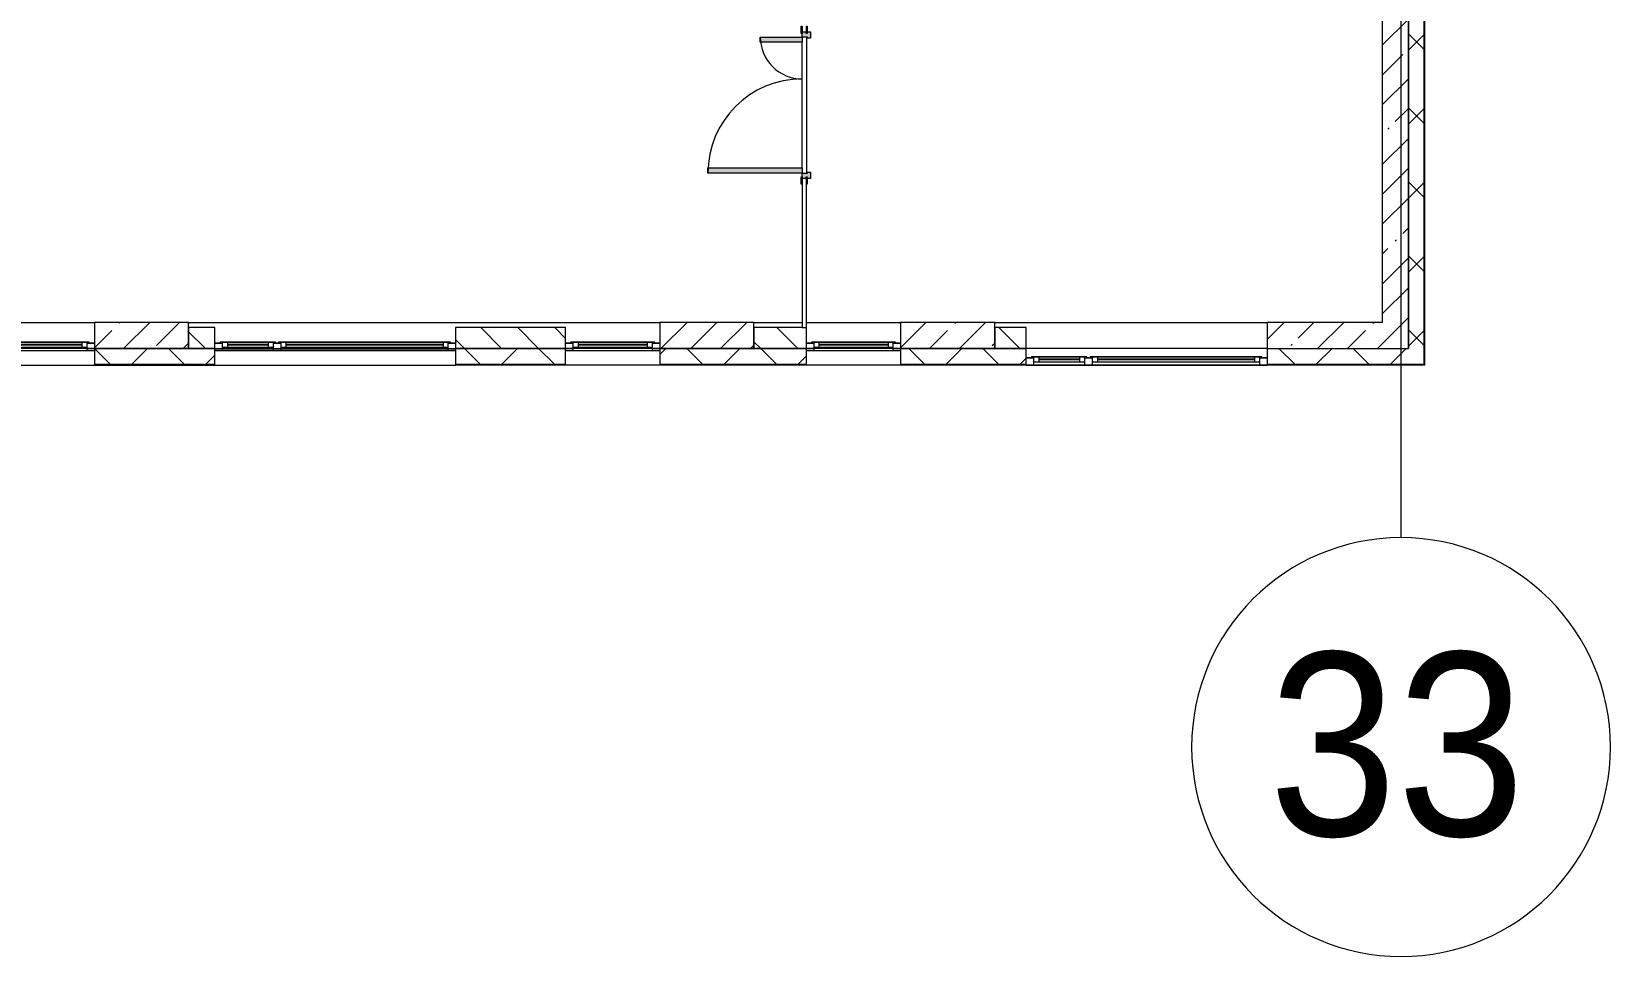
# Model space of a CAD drawing. Header units: millimetres. Extents: x -3902 to 188078, y -8553 to 29000.
# Drawn here: x 172998 to 188078, y -5906 to 2927 of the extents above; entities that cross this region are included whole.
import ezdxf

# ---------------------------------------------------------------- set-up
doc = ezdxf.new("R2010")
doc.units = ezdxf.units.MM
for name, color, linetype, lineweight, true_color in [('A-DOOR-1', 7, 'Continuous', 5, 0xaaaaaa), ('A-DOOR-2', 7, 'Continuous', 5, 0xe2e2e2), ('A-DOOR-FRAM-1', 7, 'Continuous', 5, 0xe2e2e2), ('A-DOOR-FRAM-2', 7, 'Continuous', 5, 0xaaaaaa)]:
    doc.layers.add(name, color=color, linetype=linetype, lineweight=lineweight, true_color=true_color)
for name, color, linetype, lineweight in [('A-GLAZ-2', 7, 'Continuous', 5), ('A-WALL', 7, 'Continuous', 9), ('A-WALL-3', 7, 'Continuous', 5), ('I-WALL-3', 7, 'Continuous', 5), ('S-COLS-4', 7, 'Continuous', 5), ('Оси', 7, 'Continuous', 9), ('Оси-1', 7, 'Continuous', 20)]:
    doc.layers.add(name, color=color, linetype=linetype, lineweight=lineweight)
doc.styles.add('Arial_1', font='arial.ttf', dxfattribs={"width": 0.9, "height": 1750})
pattern_1 = [(45, (61067.9, 0), (-353.5534, 353.5534), []), (135, (61067.9, 0), (-353.5534, -353.5534), [])]
pattern_2 = [(45, (61067.9, 0), (-285.1231, 285.1231), []), (45, (61353, 0), (-285.1231, 285.1231), [504.031, -100.806, 16.764, -84.042])]

# ---------------------------------------------------------------- blocks, each defined once
blk = doc.blocks.new('120_Окно_СКБ_2Ст_Фрамуга сверху - 120_Окно_СКБ_2Ст_2300х2500_h_ ДОО-19727959-3_10_1_птичка')
at = {"layer": 'A-GLAZ-2'}
for p, q in [((-1150, -127), (-1150, -57)), ((-1150, -57), (-1080, -57)), ((1150, -57), (-1150, -57)), ((-1080, -127), (-1150, -127)), ((-1150, -127), (-1100, -127)), ((-1080, -127), (-1100, -127)), ((-1100, -127), (-1100, -137)), ((-1100, -137), (540, -137)), ((540, -137), (-1100, -137)), ((-1080, -57), (-1080, -127)), ((-1080, -57), (1080, -57)), ((520, -87), (-1080, -87)), ((-1080, -87), (-1080, -127)), ((-1030, -137), (-1030, -87)), ((-1030, -107), (470, -107)), ((470, -117), (-1030, -117)), ((470, -137), (470, -87)), ((520, -127), (520, -57)), ((520, -57), (590, -57)), ((520, -127), (520, -87)), ((590, -127), (520, -127)), ((540, -127), (520, -127)), ((540, -127), (570, -127)), ((540, -127), (570, -127)), ((540, -137), (540, -127)), ((590, -127), (570, -127)), ((570, -127), (570, -137)), ((570, -137), (1100, -137)), ((1100, -137), (570, -137)), ((590, -57), (590, -127)), ((1080, -87), (590, -87)), ((590, -87), (590, -127)), ((640, -137), (640, -87)), ((640, -107), (1030, -107)), ((1030, -117), (640, -117)), ((1030, -137), (1030, -87)), ((1080, -127), (1080, -57)), ((1080, -57), (1150, -57)), ((1080, -127), (1080, -87)), ((1150, -127), (1080, -127)), ((1100, -127), (1080, -127)), ((1100, -127), (1150, -127)), ((1100, -137), (1100, -127)), ((1150, -57), (1150, -127))]:
    blk.add_line(p, q, dxfattribs=at)
blk = doc.blocks.new('120_Окно_СКБ_1Ст - 120_Окно_СКБ_1Ст 900х2500_h_ с форточкой-22876038-3_10_1_птичка')
at = {"layer": 'A-GLAZ-2'}
for p, q in [((-450, -127), (-450, -57)), ((-450, -57), (-380, -57)), ((450, -57), (-450, -57)), ((-380, -127), (-450, -127)), ((-450, -127), (-400, -127)), ((-380, -127), (-400, -127)), ((-400, -127), (-400, -137)), ((-400, -137), (400, -137)), ((400, -137), (-400, -137)), ((-380, -57), (-380, -127)), ((380, -87), (-380, -87)), ((-380, -87), (-380, -127)), ((-330, -137), (-330, -87)), ((-330, -107), (330, -107)), ((330, -117), (-330, -117)), ((330, -137), (330, -87)), ((380, -127), (380, -57)), ((380, -57), (450, -57)), ((380, -127), (380, -87)), ((450, -127), (380, -127)), ((400, -127), (380, -127)), ((400, -127), (450, -127)), ((400, -137), (400, -127)), ((450, -57), (450, -127))]:
    blk.add_line(p, q, dxfattribs=at)
blk = doc.blocks.new('120_Окно_СКБ_2Ст_Фрамуга сверху - 120_Окно_СКБ_2Ст_2300х2500_h_ ДОО-22877115-3_10_1_птичка')
at = {"layer": 'A-GLAZ-2'}
for p, q in [((-1150, 13), (-1150, 83)), ((-1150, 83), (-1080, 83)), ((1150, 83), (-1150, 83)), ((-1080, 13), (-1150, 13)), ((-1150, 13), (-1100, 13)), ((-1080, 13), (-1100, 13)), ((-1100, 13), (-1100, 3)), ((-1100, 3), (540, 3)), ((540, 3), (-1100, 3)), ((-1080, 83), (-1080, 13)), ((-1080, 83), (1080, 83)), ((520, 53), (-1080, 53)), ((-1080, 53), (-1080, 13)), ((-1030, 3), (-1030, 53)), ((-1030, 33), (470, 33)), ((470, 23), (-1030, 23)), ((470, 3), (470, 53)), ((520, 13), (520, 83)), ((520, 83), (590, 83)), ((520, 13), (520, 53)), ((590, 13), (520, 13)), ((540, 13), (520, 13)), ((540, 13), (570, 13)), ((540, 13), (570, 13)), ((540, 3), (540, 13)), ((590, 13), (570, 13)), ((570, 13), (570, 3)), ((570, 3), (1100, 3)), ((1100, 3), (570, 3)), ((590, 83), (590, 13)), ((1080, 53), (590, 53)), ((590, 53), (590, 13)), ((640, 3), (640, 53)), ((640, 33), (1030, 33)), ((1030, 23), (640, 23)), ((1030, 3), (1030, 53)), ((1080, 13), (1080, 83)), ((1080, 83), (1150, 83)), ((1080, 13), (1080, 53)), ((1150, 13), (1080, 13)), ((1100, 13), (1080, 13)), ((1100, 13), (1150, 13)), ((1100, 3), (1100, 13)), ((1150, 83), (1150, 13))]:
    blk.add_line(p, q, dxfattribs=at)
blk = doc.blocks.new('110_Дверь_СКБ_2Ст - Д-5_п__в составе перегородки _не входит в спец__-32680317-3_10_1_птичка')
at = {"layer": 'A-DOOR-2'}
h = blk.add_hatch(color=256, dxfattribs=at)
h.paths.add_polyline_path([(712, -20), (712, 60), (652, 60), (652, 30), (662, 30), (662, -20)])
h.paths.add_polyline_path([(-628, 60), (-688, 60), (-688, -20), (-638, -20), (-638, 30), (-628, 30)])
for points in [[(-588, -420), (-588, -20), (-638, -20), (-638, -420)], [(662, -920), (662, -20), (612, -20), (612, -920)]]:
    blk.add_hatch(color=256, dxfattribs=at).paths.add_polyline_path(points)
at = {"layer": 'A-DOOR-FRAM-1'}
for points in [[(-673, 28), (-743, 28), (-743, 20), (-673, 20)], [(767, 28), (697, 28), (697, 20), (767, 20)], [(-673, -20), (-743, -20), (-743, -28), (-673, -28)], [(767, -20), (697, -20), (697, -28), (767, -28)]]:
    blk.add_hatch(color=256, dxfattribs=at).paths.add_polyline_path(points)
at = {"layer": 'A-DOOR-1'}
for p, q in [((-638, -20), (-588, -20)), ((-638, -420), (-638, -20)), ((-588, -20), (-588, -420)), ((612, -20), (662, -20)), ((612, -920), (612, -20)), ((662, -20), (662, -920)), ((-588, -420), (-638, -420)), ((662, -920), (612, -920))]:
    blk.add_line(p, q, dxfattribs=at)
for centre, radius, start, end in [((-638, -20), 400, 270, 0), ((662, -20), 900, 180, 270)]:
    blk.add_arc(centre, radius, start, end, dxfattribs=at)
at = {"layer": 'A-DOOR-FRAM-2'}
for p, q in [((-743, 28), (-673, 28)), ((-743, 20), (-743, 28)), ((-673, 20), (-743, 20)), ((-688, 60), (-628, 60)), ((-688, -20), (-688, 60)), ((-688, 20), (-673, 20)), ((-688, 19), (-688, 20)), ((-673, 19), (-688, 19)), ((-673, 28), (-673, 20)), ((-673, 20), (-673, 19)), ((-638, 30), (-638, -20)), ((-628, 30), (-638, 30)), ((-628, 60), (-628, 30)), ((652, 60), (712, 60)), ((652, 30), (652, 60)), ((662, 30), (652, 30)), ((662, -20), (662, 30)), ((697, 20), (697, 28)), ((697, 28), (767, 28)), ((697, 19), (697, 20)), ((697, 20), (712, 20)), ((767, 20), (697, 20)), ((712, 19), (697, 19)), ((712, 60), (712, -20)), ((712, 20), (712, 19)), ((767, 28), (767, 20)), ((-743, -20), (-673, -20)), ((-743, -28), (-743, -20)), ((-673, -28), (-743, -28)), ((-638, -20), (-688, -20)), ((-673, -20), (-673, -28)), ((712, -20), (662, -20)), ((697, -28), (697, -20)), ((697, -20), (767, -20)), ((767, -28), (697, -28)), ((767, -20), (767, -28))]:
    blk.add_line(p, q, dxfattribs=at)
blk = doc.blocks.new('Ось сетки - D8-29747960-3_10_1_птичка')
at = {"layer": 'Оси-1'}
for start, end in [(360, 180), (180, 360)]:
    blk.add_arc((0, 0), 4, start, end, dxfattribs=at)

msp = doc.modelspace()

# ---------------------------------------------------------------- hatches: boundary and pattern name
at = {"layer": 'A-WALL-3'}
h = msp.add_hatch(dxfattribs=at)
h.set_pattern_fill('FP_64', color=256, style=0, pattern_type=2)
h.set_pattern_definition(pattern_1)
h.paths.add_polyline_path([(186147.9, -250), (186297.9, -250), (186297.9, 7700), (186147.9, 7700), (186147.9, -100)])
h.paths.add_polyline_path([(186297.9, 8900), (186297.9, 10820), (186147.9, 10820), (186147.9, 8900)])
h.paths.add_polyline_path([(186297.9, 13120), (186297.9, 21400), (186147.9, 21400), (186147.9, 13120)])
h = msp.add_hatch(dxfattribs=at)
h.set_pattern_fill('FP_62', color=256, style=0, pattern_type=2)
h.set_pattern_definition([(135, (61067.9, 0), (-176.7767, -176.7767), [])])
h.paths.add_polyline_path([(182197.9, -100), (182497.9, -100), (182497.9, 100), (182197.9, 100)])
h.paths.add_polyline_path([(172697.9, -100), (172697.9, 100), (171797.9, 100), (171797.9, -100), (172004.6, -100)])
h.paths.add_polyline_path([(170140.2, -100), (170897.9, -100), (170897.9, 100), (169997.9, 100), (169997.9, -100)])
h.paths.add_polyline_path([(180397.9, -100), (180394.5, 100), (179897.9, 100), (179897.9, -100), (180394.5, -100)])
h.paths.add_polyline_path([(174497.9, -100), (174747.9, -100), (174747.9, 100), (174497.9, 100)])
h.paths.add_polyline_path([(177047.9, -100), (178097.9, -100), (178097.9, 100), (177047.9, 100)])
h.paths.add_polyline_path([(163697.9, -100), (163947.9, -100), (163947.9, 100), (163697.9, 100)])
h.paths.add_polyline_path([(166247.9, -100), (167297.9, -100), (167297.9, 100), (166247.9, 100)])
h.paths.add_polyline_path([(162797.9, -100), (162797.9, 100), (161897.9, 100), (161897.9, -100), (162682.6, -100)])
h.paths.add_polyline_path([(155597.9, -100), (155847.9, -100), (155847.9, 100), (155597.9, 100), (155597.9, 56.5)])
h.paths.add_polyline_path([(158147.9, -100), (159197.9, -100), (159197.9, 100), (158147.9, 100)])
h.paths.add_polyline_path([(152997.9, -100), (153797.9, -100), (153797.9, 100), (152997.9, 100)])
h = msp.add_hatch(dxfattribs=at)
h.set_pattern_fill('FP_64', color=256, style=0, pattern_type=2)
h.set_pattern_definition(pattern_1)
h.paths.add_polyline_path([(185055.5, -250), (186147.9, -250), (186147.9, -100), (184797.9, -100), (184797.9, -250)])
h.paths.add_polyline_path([(181326.7, -250), (182497.9, -250), (182497.9, -100), (181297.9, -100), (181297.9, -250)])
h.paths.add_polyline_path([(170897.9, -250), (170897.9, -100), (169997.9, -100), (169997.9, -250), (170140.2, -250)])
h.paths.add_polyline_path([(169097.9, -250), (169097.9, -100), (168197.9, -100), (168197.9, -250), (168275.8, -250)])
h.paths.add_polyline_path([(171797.9, -250), (172697.9, -250), (172697.9, -100), (171797.9, -100)])
h.paths.add_polyline_path([(180397.9, -250), (180394.5, -100), (178997.9, -100), (178997.9, -250), (180394.5, -250)])
h.paths.add_polyline_path([(173597.9, -250), (174747.9, -250), (174747.9, -100), (173597.9, -100)])
h.paths.add_polyline_path([(177047.9, -250), (178097.9, -250), (178097.9, -100), (177047.9, -100)])
h.paths.add_polyline_path([(160997.9, -250), (160997.9, -100), (160097.9, -100), (160097.9, -250), (160818.2, -250)])
h.paths.add_polyline_path([(166411.4, -250), (167297.9, -250), (167297.9, -100), (166247.9, -100), (166247.9, -250)])
h.paths.add_polyline_path([(155597.9, -250), (155847.9, -250), (155847.9, -100), (154697.9, -100), (154697.9, -250), (155224.9, -250)])
h.paths.add_polyline_path([(161897.9, -250), (163947.9, -250), (163947.9, -100), (161897.9, -100)])
h.paths.add_polyline_path([(159197.9, -250), (159197.9, -100), (158147.9, -100), (158147.9, -250), (158953.8, -250)])
h.paths.add_polyline_path([(153360.5, -250), (153797.9, -250), (153797.9, -100), (152997.9, -100), (152997.9, -250)])
h.paths.add_polyline_path([(152097.9, -250), (152097.9, -100), (150277.9, -100), (150277.9, -250), (151962.2, -250)])
at = {"layer": 'I-WALL-3'}
h = msp.add_hatch(dxfattribs=at)
h.set_pattern_fill('FP_60', color=256, style=0, pattern_type=2)
h.set_pattern_definition(pattern_2)
h.paths.add_polyline_path([(186147.9, -100), (186147.9, 7700), (185897.9, 7700), (185897.9, -100)])
h = msp.add_hatch(dxfattribs=at)
h.set_pattern_fill('FP_60', color=256, style=0, pattern_type=2)
h.set_pattern_definition(pattern_2)
h.paths.add_polyline_path([(185897.9, -100), (185897.9, 150), (184797.9, 150), (184797.9, -100), (185055.5, -100)])
at = {"layer": 'S-COLS-4'}
h = msp.add_hatch(dxfattribs=at)
h.set_pattern_fill('FP_60', color=256, style=0, pattern_type=2)
h.set_pattern_definition(pattern_2)
h.paths.add_polyline_path([(174497.9, -100), (174497.9, 150), (173597.9, 150), (173597.9, -100), (173869, -100)])
h = msp.add_hatch(dxfattribs=at)
h.set_pattern_fill('FP_60', color=256, style=0, pattern_type=2)
h.set_pattern_definition(pattern_2)
h.paths.add_polyline_path([(179897.9, -100), (179897.9, 150), (178997.9, 150), (178997.9, -100), (179462.3, -100)])
h = msp.add_hatch(dxfattribs=at)
h.set_pattern_fill('FP_60', color=256, style=0, pattern_type=2)
h.set_pattern_definition(pattern_2)
h.paths.add_polyline_path([(182197.9, -100), (182197.9, 150), (181297.9, 150), (181297.9, -100), (181326.7, -100)])

# ---------------------------------------------------------------- linework, layer by layer
at = {"layer": 'A-WALL'}
for p, q in [((186297.9, -250), (186297.9, 7700)), ((186300.9, -253), (186300.9, 7700)), ((180357.9, 100), (180397.9, 100)), ((174497.9, -100), (174747.9, -100)), ((174747.9, -100), (174497.9, -100)), ((177047.9, -100), (178097.9, -100)), ((178097.9, -100), (177047.9, -100)), ((179897.9, -100), (180397.9, -100)), ((180397.9, -100), (179897.9, -100)), ((182197.9, -100), (182497.9, -100)), ((182497.9, -100), (182197.9, -100)), ((173597.9, -250), (174747.9, -250)), ((173597.9, -253), (174747.9, -253)), ((177047.9, -250), (178097.9, -250)), ((177047.9, -253), (178097.9, -253)), ((178997.9, -250), (180397.9, -250)), ((178997.9, -253), (180397.9, -253)), ((181297.9, -250), (182497.9, -250)), ((181297.9, -253), (182497.9, -253)), ((184797.9, -250), (186297.9, -250)), ((184797.9, -253), (186300.9, -253))]:
    msp.add_line(p, q, dxfattribs=at)
at = {"layer": 'A-WALL-3'}
for p, q in [((186147.9, 8900), (186147.9, -100)), ((186305.9, -258), (186305.9, 7700)), ((174747.9, 100), (174497.9, 100)), ((174497.9, 100), (174497.9, -100)), ((174747.9, -258), (174747.9, 100)), ((178097.9, 100), (177047.9, 100)), ((177047.9, 100), (177047.9, -258)), ((178097.9, -258), (178097.9, 100)), ((180357.9, 100), (179897.9, 100)), ((179897.9, 100), (179897.9, -100)), ((180397.9, -258), (180397.9, 100)), ((182497.9, 100), (182197.9, 100)), ((182197.9, 100), (182197.9, -100)), ((182497.9, -258), (182497.9, 100)), ((174497.9, -100), (173597.9, -100)), ((173597.9, -100), (173597.9, -258)), ((174747.9, -100), (177047.9, -100)), ((179897.9, -100), (178997.9, -100)), ((178997.9, -100), (178997.9, -258)), ((182197.9, -100), (181297.9, -100)), ((181297.9, -100), (181297.9, -258)), ((184797.9, -100), (184797.9, -258)), ((184797.9, -100), (186147.9, -100)), ((161897.9, -258), (177047.9, -258)), ((186305.9, -258), (177047.9, -258))]:
    msp.add_line(p, q, dxfattribs=at)
at = {"layer": 'I-WALL-3'}
for p, q in [((185897.9, 10000), (185897.9, 150)), ((186147.9, -100), (186147.9, 7700)), ((180397.9, 2875), (180397.9, 1575)), ((180357.9, 1625), (180357.9, 2825)), ((180357.9, 1470), (180357.9, 100)), ((180397.9, 100), (180397.9, 1470)), ((170817.9, 150), (173597.9, 150)), ((174497.9, 150), (178997.9, 150)), ((179897.9, 150), (180357.9, 150)), ((180397.9, 150), (181297.9, 150)), ((182197.9, 150), (184797.9, 150)), ((185897.9, 150), (184797.9, 150)), ((184797.9, 150), (184797.9, -100)), ((173597.9, -100), (172697.9, -100)), ((178997.9, -100), (178097.9, -100)), ((181297.9, -100), (180397.9, -100)), ((184797.9, -100), (182497.9, -100)), ((184797.9, -100), (186147.9, -100))]:
    msp.add_line(p, q, dxfattribs=at)
at = {"layer": 'S-COLS-4'}
for p, q in [((174497.9, 150), (173597.9, 150)), ((173597.9, 150), (173597.9, -100)), ((174497.9, 100), (174497.9, 150)), ((174497.9, -100), (174497.9, 100)), ((179897.9, 150), (178997.9, 150)), ((178997.9, 150), (178997.9, -100)), ((179897.9, 100), (179897.9, 150)), ((179897.9, -100), (179897.9, 100)), ((182197.9, 150), (181297.9, 150)), ((181297.9, 150), (181297.9, -100)), ((182197.9, 100), (182197.9, 150)), ((182197.9, -100), (182197.9, 100)), ((173597.9, -100), (174497.9, -100)), ((178997.9, -100), (179897.9, -100)), ((181297.9, -100), (182197.9, -100))]:
    msp.add_line(p, q, dxfattribs=at)
at = {"layer": 'Оси'}
msp.add_line((186077.9, -1906.3), (186077.9, 9979), dxfattribs=at)

# ---------------------------------------------------------------- block references
at = {"layer": 'A-DOOR-1', "rotation": 270}
msp.add_blockref('110_Дверь_СКБ_2Ст - Д-5_п__в составе перегородки _не входит в спец__-32680317-3_10_1_птичка', (180377.9, 2237.5), dxfattribs=at)
at = {"layer": 'A-GLAZ-2', "rotation": 180}
for name, p in [('120_Окно_СКБ_1Ст - 120_Окно_СКБ_1Ст 900х2500_h_ с форточкой-22876038-3_10_1_птичка', (173147.9, -175)), ('120_Окно_СКБ_2Ст_Фрамуга сверху - 120_Окно_СКБ_2Ст_2300х2500_h_ ДОО-19727959-3_10_1_птичка', (175897.9, -175)), ('120_Окно_СКБ_1Ст - 120_Окно_СКБ_1Ст 900х2500_h_ с форточкой-22876038-3_10_1_птичка', (178547.9, -175)), ('120_Окно_СКБ_1Ст - 120_Окно_СКБ_1Ст 900х2500_h_ с форточкой-22876038-3_10_1_птичка', (180847.9, -175)), ('120_Окно_СКБ_2Ст_Фрамуга сверху - 120_Окно_СКБ_2Ст_2300х2500_h_ ДОО-22877115-3_10_1_птичка', (183647.9, -175))]:
    msp.add_blockref(name, p, dxfattribs=at)
at = {"layer": 'Оси-1', "xscale": 499.9999999999995, "yscale": 499.9999999999995, "zscale": 499.9999999999995}
msp.add_blockref('Ось сетки - D8-29747960-3_10_1_птичка', (186077.9, -3906.3), dxfattribs=at)

# ---------------------------------------------------------------- texts
at = {"layer": 'Оси', "insert": (184814.8, -3003), "char_height": 1750, "width": 3030.379, "attachment_point": 1, "style": 'Arial_1'}
msp.add_mtext('33', dxfattribs=at)

doc.saveas('drawing.dxf')
